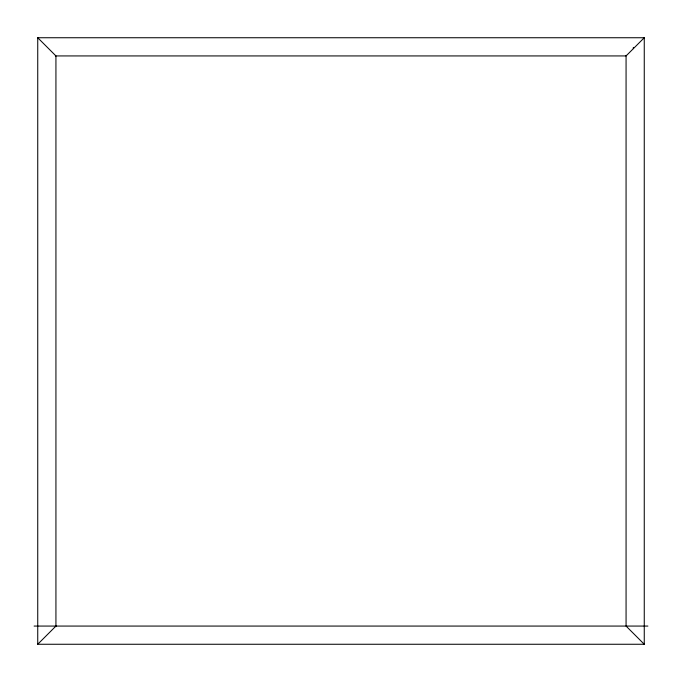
<?xml version="1.0" encoding="UTF-8"?>
<svg xmlns="http://www.w3.org/2000/svg" width="682" height="682" viewBox="0 0 682 682"><rect width="100%" height="100%" fill="white"/><g stroke="black" fill="none" stroke-linecap="round" stroke-linejoin="round"><path stroke-width="1.02" d="M37.74 644.26L37.74 37.74L644.26 37.74L644.26 644.26L37.74 644.26L55.933 626.067M644.26 37.74L626.067 55.933L55.353 55.933M34.1 626.067L647.9 626.067M37.74 37.74L55.933 55.933L55.933 626.647M644.26 644.26L626.067 626.067L626.067 55.353M633.339 47.408L633.339 48.661"/></g></svg>
